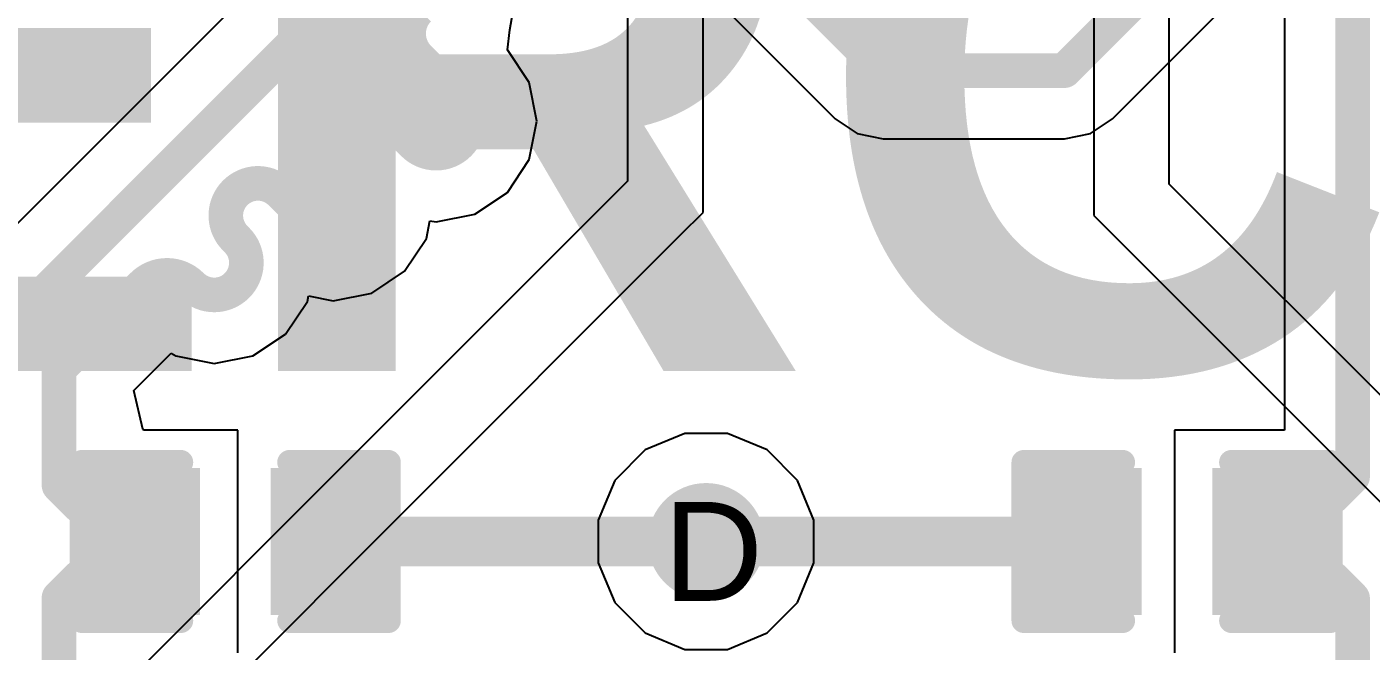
# Model space of a CAD drawing. Header units: inches. Extents: x -11 to 5428, y 0 to 5423.
# Drawn here: x 206.53 to 213.44, y 23.26 to 26.46 of the extents above; entities that cross this region are included whole.
import ezdxf

# ---------------------------------------------------------------- set-up
doc = ezdxf.new("R2010")
doc.units = ezdxf.units.IN
for name, color, linetype in [('Bottom Layer', 5, 'Continuous'), ('Drill Drawing', 1, 'Continuous'), ('GND', 16, 'Continuous'), ('PWR', 76, 'Continuous'), ('Top Layer', 1, 'Continuous'), ('Top Overlay', 2, 'Continuous'), ('Top Paste', 8, 'Continuous'), ('Top Solder', 216, 'Continuous'), ('Via Holes', 16, 'Continuous')]:
    doc.layers.add(name, color=color, linetype=linetype)
doc.styles.add('Arial', font='', dxfattribs={"height": 0.2})
doc.styles.add('Arial_Bold', font='', dxfattribs={"height": 0.2})
doc.styles.get('Arial').set_extended_font_data('Arial')
doc.styles.get('Arial_Bold').set_extended_font_data('Arial', bold=True)

# ---------------------------------------------------------------- blocks, each defined once
blk = doc.blocks.new('C___0402_375')
at = {"layer": 'Top Layer'}
for points in [[(-0.69849492, -0.3175), (-0.69849492, 0.3175), (-0.24129492, 0.3175), (-0.24129492, -0.3175)], [(0.2413050799999999, -0.3175), (0.24130508, 0.3175), (0.6985050799999999, 0.3175), (0.6985050799999999, -0.3175)]]:
    blk.add_hatch(color=1, dxfattribs=at).paths.add_polyline_path(points)
at = {"layer": 'Top Paste'}
for points in [[(-0.69849492, -0.3175), (-0.69849492, 0.3175), (-0.24129492, 0.3175), (-0.24129492, -0.3175)], [(0.2413050799999999, -0.3175), (0.24130508, 0.3175), (0.6985050799999999, 0.3175), (0.6985050799999999, -0.3175)]]:
    blk.add_hatch(color=8, dxfattribs=at).paths.add_polyline_path(points)
at = {"layer": 'Top Solder'}
for points in [[(-0.7584947999999999, -0.37749988), (-0.7584947999999999, 0.37749988), (-0.1812950399999999, 0.37749988), (-0.18129504, -0.37749988)], [(0.1813051999999999, -0.37749988), (0.1813052, 0.37749988), (0.75850496, 0.37749988), (0.75850496, -0.37749988)]]:
    blk.add_hatch(color=216, dxfattribs=at).paths.add_polyline_path(points)
at = {"layer": 'Top Overlay'}
for points in [[(-0.27939492, 0.4064, 0.127, 0.127, 0), (-0.78739492, 0.4064, 0.127, 0.127, 0)], [(-0.78739492, 0.4064, 0.127, 0.127, 0), (-0.78739492, -0.4064, 0.127, 0.127, 0)], [(0.7874050799999999, 0.4064, 0.127, 0.127, 0), (0.27940508, 0.4064, 0.127, 0.127, 0)], [(0.7874050799999999, 0.4064, 0.127, 0.127, 0), (0.7874050799999999, -0.4064, 0.127, 0.127, 0)], [(-0.27939492, -0.4064, 0.127, 0.127, 0), (-0.78739492, -0.4064, 0.127, 0.127, 0)], [(0.7874050799999999, -0.4064, 0.127, 0.127, 0), (0.27940508, -0.4064, 0.127, 0.127, 0)]]:
    blk.add_lwpolyline(points, format="xyseb", dxfattribs=at)
for points in [[(-0.81914492, 0.4064, 0.0635, 0.0635, 1), (-0.7556449199999999, 0.4064, 0.0635, 0.0635, 1)], [(-0.81914492, 0.4064, 0.0635, 0.0635, 1), (-0.7556449199999999, 0.4064, 0.0635, 0.0635, 1)], [(-0.31114492, 0.4064, 0.0635, 0.0635, 1), (-0.24764492, 0.4064, 0.0635, 0.0635, 1)], [(0.24765508, 0.4064, 0.0635, 0.0635, 1), (0.31115508, 0.4064, 0.0635, 0.0635, 1)], [(0.75565508, 0.4064, 0.0635, 0.0635, 1), (0.8191550799999999, 0.4064, 0.0635, 0.0635, 1)], [(0.75565508, 0.4064, 0.0635, 0.0635, 1), (0.8191550799999999, 0.4064, 0.0635, 0.0635, 1)], [(-0.81914492, -0.4064, 0.0635, 0.0635, 1), (-0.7556449199999999, -0.4064, 0.0635, 0.0635, 1)], [(-0.81914492, -0.4064, 0.0635, 0.0635, 1), (-0.7556449199999999, -0.4064, 0.0635, 0.0635, 1)], [(-0.31114492, -0.4064, 0.0635, 0.0635, 1), (-0.24764492, -0.4064, 0.0635, 0.0635, 1)], [(0.24765508, -0.4064, 0.0635, 0.0635, 1), (0.31115508, -0.4064, 0.0635, 0.0635, 1)], [(0.75565508, -0.4064, 0.0635, 0.0635, 1), (0.8191550799999999, -0.4064, 0.0635, 0.0635, 1)], [(0.75565508, -0.4064, 0.0635, 0.0635, 1), (0.8191550799999999, -0.4064, 0.0635, 0.0635, 1)]]:
    blk.add_lwpolyline(points, format="xyseb", close=True, dxfattribs=at)
blk = doc.blocks.new('C___0402_376')
at = {"layer": 'Top Layer'}
for points in [[(-0.69849746, -0.3175), (-0.69849746, 0.3175), (-0.24129746, 0.3175), (-0.24129746, -0.3175)], [(0.24130254, -0.3175), (0.24130254, 0.3175), (0.6985025399999999, 0.3175), (0.6985025399999999, -0.3175)]]:
    blk.add_hatch(color=1, dxfattribs=at).paths.add_polyline_path(points)
at = {"layer": 'Top Paste'}
for points in [[(-0.69849746, -0.3175), (-0.69849746, 0.3175), (-0.24129746, 0.3175), (-0.24129746, -0.3175)], [(0.24130254, -0.3175), (0.24130254, 0.3175), (0.6985025399999999, 0.3175), (0.6985025399999999, -0.3175)]]:
    blk.add_hatch(color=8, dxfattribs=at).paths.add_polyline_path(points)
at = {"layer": 'Top Solder'}
for points in [[(-0.7584973399999999, -0.37749988), (-0.7584973399999999, 0.37749988), (-0.18129758, 0.37749988), (-0.18129758, -0.37749988)], [(0.1813026599999999, -0.37749988), (0.18130266, 0.37749988), (0.75850242, 0.37749988), (0.75850242, -0.37749988)]]:
    blk.add_hatch(color=216, dxfattribs=at).paths.add_polyline_path(points)
at = {"layer": 'Top Overlay'}
for points in [[(-0.78739746, 0.4064, 0.127, 0.127, 0), (-0.27939746, 0.4064, 0.127, 0.127, 0)], [(-0.78739746, -0.4064, 0.127, 0.127, 0), (-0.78739746, 0.4064, 0.127, 0.127, 0)], [(0.27940254, 0.4064, 0.127, 0.127, 0), (0.78740254, 0.4064, 0.127, 0.127, 0)], [(0.78740254, -0.4064, 0.127, 0.127, 0), (0.78740254, 0.4064, 0.127, 0.127, 0)], [(-0.78739746, -0.4064, 0.127, 0.127, 0), (-0.27939746, -0.4064, 0.127, 0.127, 0)], [(0.27940254, -0.4064, 0.127, 0.127, 0), (0.78740254, -0.4064, 0.127, 0.127, 0)]]:
    blk.add_lwpolyline(points, format="xyseb", dxfattribs=at)
for points in [[(-0.8191474599999999, 0.4064, 0.0635, 0.0635, 1), (-0.7556474599999999, 0.4064, 0.0635, 0.0635, 1)], [(-0.8191474599999999, 0.4064, 0.0635, 0.0635, 1), (-0.7556474599999999, 0.4064, 0.0635, 0.0635, 1)], [(-0.31114746, 0.4064, 0.0635, 0.0635, 1), (-0.24764746, 0.4064, 0.0635, 0.0635, 1)], [(0.24765254, 0.4064, 0.0635, 0.0635, 1), (0.31115254, 0.4064, 0.0635, 0.0635, 1)], [(0.75565254, 0.4064, 0.0635, 0.0635, 1), (0.8191525399999998, 0.4064, 0.0635, 0.0635, 1)], [(0.75565254, 0.4064, 0.0635, 0.0635, 1), (0.8191525399999998, 0.4064, 0.0635, 0.0635, 1)], [(-0.8191474599999999, -0.4064, 0.0635, 0.0635, 1), (-0.7556474599999999, -0.4064, 0.0635, 0.0635, 1)], [(-0.8191474599999999, -0.4064, 0.0635, 0.0635, 1), (-0.7556474599999999, -0.4064, 0.0635, 0.0635, 1)], [(-0.31114746, -0.4064, 0.0635, 0.0635, 1), (-0.24764746, -0.4064, 0.0635, 0.0635, 1)], [(0.24765254, -0.4064, 0.0635, 0.0635, 1), (0.31115254, -0.4064, 0.0635, 0.0635, 1)], [(0.75565254, -0.4064, 0.0635, 0.0635, 1), (0.8191525399999998, -0.4064, 0.0635, 0.0635, 1)], [(0.75565254, -0.4064, 0.0635, 0.0635, 1), (0.8191525399999998, -0.4064, 0.0635, 0.0635, 1)]]:
    blk.add_lwpolyline(points, format="xyseb", close=True, dxfattribs=at)

msp = doc.modelspace()

# ---------------------------------------------------------------- hatches: boundary and pattern name
at = {"layer": 'Bottom Layer'}
h = msp.add_hatch(color=5, dxfattribs=at)
edge = h.paths.add_edge_path()
edge.add_arc((210.02270162, 23.81894906), 0.2999994, 0, 360)
at = {"layer": 'GND'}
h = msp.add_hatch(color=16, dxfattribs=at)
edge = h.paths.add_edge_path()
edge.add_arc((210.02270162, 23.81894906), 0.2999994, 0, 360)
at = {"layer": 'PWR'}
h = msp.add_hatch(color=76, dxfattribs=at)
edge = h.paths.add_edge_path()
edge.add_arc((210.02270162, 23.81894906), 0.2999994, 0, 360)
at = {"layer": 'Top Layer'}
h = msp.add_hatch(color=1, dxfattribs=at)
edge = h.paths.add_edge_path()
edge.add_arc((210.02270162, 23.81894906), 0.2999994, 0, 360)
at = {"layer": 'Via Holes'}
h = msp.add_hatch(color=7, dxfattribs=at)
edge = h.paths.add_edge_path()
edge.add_arc((210.02270162, 23.81894906), 0.1499997, 0, 360)

# ---------------------------------------------------------------- linework, layer by layer
at = {"layer": 'PWR'}
for p, q in [((210.0072127, 25.5085215), (210.0072127, 31.9024127)), ((212.0138127, 31.86415268), (212.0138127, 25.65398476)), ((212.40227776, 25.65398476), (212.40227776, 31.86415268)), ((209.61874764, 29.41350734), (209.61874764, 25.66942796)), ((209.61874764, 25.66942796), (208.15426746, 24.20495286)), ((212.0138127, 25.65398476), (212.0138127, 25.4930783)), ((215.36658476, 22.68967776), (212.40227776, 25.65398476)), ((209.8934334, 25.3947422), (210.0072127, 25.5085215)), ((212.0138127, 25.4930783), (212.127592, 25.379299)), ((208.42895322, 23.9302671), (209.8934334, 25.3947422)), ((209.8934334, 25.3947422), (209.8934334, 25.3947422)), ((212.127592, 25.379299), (215.091899, 22.414992)), ((209.91250372, 24.37294846), (209.70888716, 24.28860776)), ((210.13289952, 24.37294846), (209.91250372, 24.37294846)), ((210.33651608, 24.28860776), (210.13289952, 24.37294846)), ((209.70888716, 24.28860776), (209.55304292, 24.13276352)), ((210.49236032, 24.13276352), (210.33651608, 24.28860776)), ((208.15426746, 24.20495286), (206.68978728, 22.74047776)), ((209.55304292, 24.13276352), (209.46870222, 23.92914696)), ((210.57670102, 23.92914696), (210.49236032, 24.13276352)), ((206.85069374, 22.3520127), (208.42895322, 23.9302671)), ((209.46870222, 23.92914696), (209.46870222, 23.70875116)), ((210.57670102, 23.70875116), (210.57670102, 23.92914696)), ((209.46870222, 23.70875116), (209.55304292, 23.5051346)), ((210.49236032, 23.5051346), (210.57670102, 23.70875116)), ((209.55304292, 23.5051346), (209.70888716, 23.34929036)), ((210.33651608, 23.34929036), (210.49236032, 23.5051346)), ((209.70888716, 23.34929036), (209.91250372, 23.26494966)), ((210.13289952, 23.26494966), (210.33651608, 23.34929036)), ((209.91250372, 23.26494966), (210.13289952, 23.26494966))]:
    msp.add_line(p, q, dxfattribs=at)
at = {"layer": 'Top Layer'}
for p, q in [((212.9943924, 27.22199534), (212.9943924, 24.3904643)), ((208.20144796, 27.16880012), (206.12039294, 25.08774764)), ((209.01440544, 26.44635808), (209.03177396, 26.54328194)), ((210.11886094, 26.55556792), (210.6853546, 25.9890768)), ((212.11076958, 25.98906918), (212.66741312, 26.54571526)), ((209.00172322, 26.3438513), (209.01440544, 26.44635808)), ((209.11399884, 26.17581506), (209.00172322, 26.3438513)), ((209.15342472, 25.97760362), (209.11399884, 26.17581506)), ((209.11399884, 25.77939218), (209.15342472, 25.97760362)), ((210.6853546, 25.9890768), (210.68535968, 25.98906918)), ((210.68535968, 25.98906918), (210.79878592, 25.9132832)), ((211.99734588, 25.9132832), (212.11076958, 25.98906918)), ((210.79878592, 25.9132832), (210.93257788, 25.88666908)), ((211.86355138, 25.88666908), (211.99734588, 25.9132832)), ((210.93257788, 25.88666908), (211.86355138, 25.88666908)), ((209.00172068, 25.61135594), (209.11399884, 25.77939218)), ((208.83368444, 25.49907778), (209.00172068, 25.61135594)), ((208.635473, 25.4596519), (208.83368444, 25.49907778)), ((208.58542738, 25.37402088), (208.60371538, 25.46596888)), ((208.60371538, 25.46596888), (208.635473, 25.4596519)), ((208.47314922, 25.2059821), (208.58542738, 25.37402088)), ((208.30511044, 25.09370394), (208.47314922, 25.20597956)), ((208.47314922, 25.20597956), (208.47314922, 25.2059821)), ((207.97388682, 25.0516136), (207.97945958, 25.07962726)), ((207.97945958, 25.07962726), (208.106899, 25.05427806)), ((208.106899, 25.05427806), (208.30511044, 25.09370394)), ((207.86160866, 24.88357482), (207.97388682, 25.0516136)), ((207.69356988, 24.77129666), (207.86160866, 24.88357228)), ((207.86160866, 24.88357228), (207.86160866, 24.88357482)), ((207.11127996, 24.62278794), (207.27475182, 24.7862598)), ((207.27475182, 24.7862598), (207.297147, 24.77129666)), ((207.297147, 24.77129666), (207.49535844, 24.73187078)), ((207.49535844, 24.73187078), (207.69356988, 24.77129666)), ((207.08215378, 24.5936643), (207.11127234, 24.62278286)), ((207.12857482, 24.3959634), (207.08215378, 24.5936643)), ((207.11127234, 24.62278286), (207.11127996, 24.62278794)), ((207.13126214, 24.3904643), (207.12857482, 24.3959634)), ((207.6158027, 24.3904643), (207.13126214, 24.3904643)), ((207.6158027, 23.2474643), (207.6158027, 24.3904643)), ((212.9943924, 24.3904643), (212.4296107, 24.3904643)), ((212.4296107, 24.3904643), (212.4296107, 23.2474643))]:
    msp.add_line(p, q, dxfattribs=at)
for points in [[(213.3440107, 24.1517043, 0.1778, 0.1778, 0), (213.3440107, 27.22199534, 0.1778, 0.1778, 0)], [(206.36761114, 24.84052944, 0.1778, 0.1778, 0), (208.55106626, 27.02398456, 0.1778, 0.1778, 0)], [(210.36607914, 26.80278612, 0.1778, 0.1778, 0), (210.93257788, 26.23628738, 0.1778, 0.1778, 0)], [(211.86355138, 26.23628738, 0.1778, 0.1778, 0), (212.42020254, 26.79293854, 0.1778, 0.1778, 0)], [(208.54602944, 26.30052906, 0.1778, 0.1778, -0.4142076450518962), (208.54602944, 26.55197382, 0.1778, 0.1778, 0)], [(208.54602944, 26.30052906, 0.1778, 0.1778, 0), (208.75221394, 26.09434456, 0.1778, 0.1778, 0)], [(210.93257788, 26.23628738, 0.1778, 0.1778, 0), (211.86355138, 26.23628738, 0.1778, 0.1778, 0)], [(208.07007662, 26.07602608, 0.1778, 0.1778, -0.4142199348955848), (208.30356612, 26.07602862, 0.1778, 0.1778, 0)], [(208.75221648, 26.0943471, 0.1778, 0.1778, -0.4142199348955847), (208.75221394, 25.8608576, 0.1778, 0.1778, 0)], [(208.07007662, 25.84253912, 0.1778, 0.1778, -0.4142135623730951), (208.07007662, 26.07602608, 0.1778, 0.1778, 0)], [(208.30356358, 26.07602608, 0.1778, 0.1778, 0), (208.51872952, 25.86086014, 0.1778, 0.1778, 0)], [(208.07007662, 25.84253912, 0.1778, 0.1778, 0), (208.22364248, 25.68897326, 0.1778, 0.1778, 0)], [(208.75221648, 25.86086014, 0.1778, 0.1778, -0.4142135623730951), (208.51872952, 25.86086014, 0.1778, 0.1778, 0)], [(208.75221394, 25.8608576, 0.1778, 0.1778, 0), (208.75221648, 25.86086014, 0.1778, 0.1778, 0)], [(208.22364502, 25.6889758, 0.1778, 0.1778, -0.4142199348955847), (208.22364248, 25.4554863, 0.1778, 0.1778, 0)], [(207.6031027, 25.3755652, 0.1778, 0.1778, -0.4142135623730951), (207.6031027, 25.60905216, 0.1778, 0.1778, 0)], [(207.6031027, 25.60905216, 0.1778, 0.1778, -0.4142199348955848), (207.8365922, 25.6090547, 0.1778, 0.1778, 0)], [(207.83658966, 25.60905216, 0.1778, 0.1778, 0), (207.99015552, 25.4554863, 0.1778, 0.1778, 0)], [(208.22364248, 25.4554863, 0.1778, 0.1778, -0.4142135623730951), (207.99015552, 25.4554863, 0.1778, 0.1778, 0)], [(207.6031027, 25.3755652, 0.1778, 0.1778, 0), (207.61210192, 25.36656598, 0.1778, 0.1778, 0)], [(207.61210446, 25.36656852, 0.1778, 0.1778, -0.4142199348955847), (207.61210192, 25.13307902, 0.1778, 0.1778, 0)], [(206.86406176, 24.87000614, 0.1778, 0.1778, 0), (207.12715242, 25.1330968, 0.1778, 0.1778, 0)], [(207.12715242, 25.1330968, 0.1778, 0.1778, -0.4142076449921211), (207.37859718, 25.1330968, 0.1778, 0.1778, 0)], [(207.37859464, 25.13309426, 0.1778, 0.1778, 0), (207.37859718, 25.1330968, 0.1778, 0.1778, 0)], [(207.37859718, 25.1330968, 0.1778, 0.1778, 0), (207.37861496, 25.13307902, 0.1778, 0.1778, 0)], [(207.61210192, 25.13307902, 0.1778, 0.1778, -0.4142135623730951), (207.37861496, 25.13307902, 0.1778, 0.1778, 0)], [(206.8011993, 24.80714622, 0.1778, 0.1778, 0), (206.86406176, 24.87000614, 0.1778, 0.1778, 0)], [(206.69781114, 24.70375806, 0.1778, 0.1778, 0), (206.8011993, 24.80714622, 0.1778, 0.1778, 0)], [(206.69781114, 24.10744988, 0.1778, 0.1778, 0), (206.69781114, 24.70375806, 0.1778, 0.1778, 0)], [(206.69781114, 24.10744988, 0.1778, 0.1778, 0), (206.80196638, 24.00329464, 0.1778, 0.1778, 0)], [(213.23985546, 24.04754906, 0.1778, 0.1778, 0), (213.3440107, 24.1517043, 0.1778, 0.1778, 0)], [(212.9122107, 23.90784906, 0.1778, 0.1778, 0), (213.0519107, 24.04754906, 0.1778, 0.1778, 0)], [(213.0519107, 24.04754906, 0.1778, 0.1778, 0), (213.23985546, 24.04754906, 0.1778, 0.1778, 0)], [(206.80196638, 24.00329464, 0.1778, 0.1778, 0), (206.99351032, 24.00329464, 0.1778, 0.1778, 0)], [(206.99351032, 24.00329464, 0.1778, 0.1778, 0), (207.13321032, 23.86359464, 0.1778, 0.1778, 0)], [(212.9122107, 23.81894906, 0.1778, 0.1778, 0), (212.9122107, 23.90784906, 0.1778, 0.1778, 0)], [(207.13321032, 23.81894906, 0.1778, 0.1778, 0), (207.13321032, 23.86359464, 0.1778, 0.1778, 0)], [(207.13321032, 23.77430348, 0.1778, 0.1778, 0), (207.13321032, 23.81894906, 0.1778, 0.1778, 0)], [(208.0730027, 23.81894906, 0.254, 0.254, 0), (211.97240054, 23.81894906, 0.254, 0.254, 0)], [(212.9122107, 23.7707043, 0.1778, 0.1778, 0), (212.9122107, 23.81894906, 0.1778, 0.1778, 0)], [(206.99351032, 23.63460348, 0.1778, 0.1778, 0), (207.13321032, 23.77430348, 0.1778, 0.1778, 0)], [(212.9122107, 23.7707043, 0.1778, 0.1778, 0), (213.0519107, 23.6310043, 0.1778, 0.1778, 0)], [(206.69781114, 23.53044824, 0.1778, 0.1778, 0), (206.80196638, 23.63460348, 0.1778, 0.1778, 0)], [(206.80196638, 23.63460348, 0.1778, 0.1778, 0), (206.99351032, 23.63460348, 0.1778, 0.1778, 0)], [(213.0519107, 23.6310043, 0.1778, 0.1778, 0), (213.23985546, 23.6310043, 0.1778, 0.1778, 0)], [(213.23985546, 23.6310043, 0.1778, 0.1778, 0), (213.3440107, 23.52684906, 0.1778, 0.1778, 0)], [(206.69781114, 23.0087043, 0.1778, 0.1778, 0), (206.69781114, 23.53044824, 0.1778, 0.1778, 0)], [(213.3440107, 23.0087043, 0.1778, 0.1778, 0), (213.3440107, 23.52684906, 0.1778, 0.1778, 0)]]:
    msp.add_lwpolyline(points, format="xyseb", dxfattribs=at)
for points in [[(208.50157944, 26.30052906, 0.08889999999999999, 0.08889999999999999, 1), (208.59047944, 26.30052906, 0.08889999999999999, 0.08889999999999999, 1)], [(208.50157944, 26.30052906, 0.08889999999999999, 0.08889999999999999, 1), (208.59047944, 26.30052906, 0.08889999999999999, 0.08889999999999999, 1)], [(210.88812788, 26.23628738, 0.08889999999999999, 0.08889999999999999, 1), (210.97702788, 26.23628738, 0.08889999999999999, 0.08889999999999999, 1)], [(210.88812788, 26.23628738, 0.08889999999999999, 0.08889999999999999, 1), (210.97702788, 26.23628738, 0.08889999999999999, 0.08889999999999999, 1)], [(211.81910138, 26.23628738, 0.08889999999999999, 0.08889999999999999, 1), (211.90800138, 26.23628738, 0.08889999999999999, 0.08889999999999999, 1)], [(211.81910138, 26.23628738, 0.08889999999999999, 0.08889999999999999, 1), (211.90800138, 26.23628738, 0.08889999999999999, 0.08889999999999999, 1)], [(208.70776394, 26.09434456, 0.08889999999999999, 0.08889999999999999, 1), (208.79666394, 26.09434456, 0.08889999999999999, 0.08889999999999999, 1)], [(208.70776648, 26.0943471, 0.08889999999999999, 0.08889999999999999, 1), (208.79666648, 26.0943471, 0.08889999999999999, 0.08889999999999999, 1)], [(208.02562662, 26.07602608, 0.08889999999999999, 0.08889999999999999, 1), (208.11452662, 26.07602608, 0.08889999999999999, 0.08889999999999999, 1)], [(208.02562662, 26.07602608, 0.08889999999999999, 0.08889999999999999, 1), (208.11452662, 26.07602608, 0.08889999999999999, 0.08889999999999999, 1)], [(208.25911358, 26.07602608, 0.08889999999999999, 0.08889999999999999, 1), (208.34801358, 26.07602608, 0.08889999999999999, 0.08889999999999999, 1)], [(208.25911612, 26.07602862, 0.08889999999999999, 0.08889999999999999, 1), (208.34801612, 26.07602862, 0.08889999999999999, 0.08889999999999999, 1)], [(208.02562662, 25.84253912, 0.08889999999999999, 0.08889999999999999, 1), (208.11452662, 25.84253912, 0.08889999999999999, 0.08889999999999999, 1)], [(208.02562662, 25.84253912, 0.08889999999999999, 0.08889999999999999, 1), (208.11452662, 25.84253912, 0.08889999999999999, 0.08889999999999999, 1)], [(208.47427952, 25.86086014, 0.08889999999999999, 0.08889999999999999, 1), (208.56317952, 25.86086014, 0.08889999999999999, 0.08889999999999999, 1)], [(208.47427952, 25.86086014, 0.08889999999999999, 0.08889999999999999, 1), (208.56317952, 25.86086014, 0.08889999999999999, 0.08889999999999999, 1)], [(208.70776394, 25.8608576, 0.08889999999999999, 0.08889999999999999, 1), (208.79666394, 25.8608576, 0.08889999999999999, 0.08889999999999999, 1)], [(208.70776394, 25.8608576, 0.08889999999999999, 0.08889999999999999, 1), (208.79666394, 25.8608576, 0.08889999999999999, 0.08889999999999999, 1)], [(208.70776648, 25.86086014, 0.08889999999999999, 0.08889999999999999, 1), (208.79666648, 25.86086014, 0.08889999999999999, 0.08889999999999999, 1)], [(208.70776648, 25.86086014, 0.08889999999999999, 0.08889999999999999, 1), (208.79666648, 25.86086014, 0.08889999999999999, 0.08889999999999999, 1)], [(208.17919248, 25.68897326, 0.08889999999999999, 0.08889999999999999, 1), (208.26809248, 25.68897326, 0.08889999999999999, 0.08889999999999999, 1)], [(208.17919502, 25.6889758, 0.08889999999999999, 0.08889999999999999, 1), (208.26809502, 25.6889758, 0.08889999999999999, 0.08889999999999999, 1)], [(207.5586527, 25.60905216, 0.08889999999999999, 0.08889999999999999, 1), (207.6475527, 25.60905216, 0.08889999999999999, 0.08889999999999999, 1)], [(207.5586527, 25.60905216, 0.08889999999999999, 0.08889999999999999, 1), (207.6475527, 25.60905216, 0.08889999999999999, 0.08889999999999999, 1)], [(207.79213966, 25.60905216, 0.08889999999999999, 0.08889999999999999, 1), (207.88103966, 25.60905216, 0.08889999999999999, 0.08889999999999999, 1)], [(207.7921422, 25.6090547, 0.08889999999999999, 0.08889999999999999, 1), (207.8810422, 25.6090547, 0.08889999999999999, 0.08889999999999999, 1)], [(207.94570552, 25.4554863, 0.08889999999999999, 0.08889999999999999, 1), (208.03460552, 25.4554863, 0.08889999999999999, 0.08889999999999999, 1)], [(207.94570552, 25.4554863, 0.08889999999999999, 0.08889999999999999, 1), (208.03460552, 25.4554863, 0.08889999999999999, 0.08889999999999999, 1)], [(208.17919248, 25.4554863, 0.08889999999999999, 0.08889999999999999, 1), (208.26809248, 25.4554863, 0.08889999999999999, 0.08889999999999999, 1)], [(208.17919248, 25.4554863, 0.08889999999999999, 0.08889999999999999, 1), (208.26809248, 25.4554863, 0.08889999999999999, 0.08889999999999999, 1)], [(207.5586527, 25.3755652, 0.08889999999999999, 0.08889999999999999, 1), (207.6475527, 25.3755652, 0.08889999999999999, 0.08889999999999999, 1)], [(207.5586527, 25.3755652, 0.08889999999999999, 0.08889999999999999, 1), (207.6475527, 25.3755652, 0.08889999999999999, 0.08889999999999999, 1)], [(207.56765192, 25.36656598, 0.08889999999999999, 0.08889999999999999, 1), (207.65655192, 25.36656598, 0.08889999999999999, 0.08889999999999999, 1)], [(207.56765446, 25.36656852, 0.08889999999999999, 0.08889999999999999, 1), (207.65655446, 25.36656852, 0.08889999999999999, 0.08889999999999999, 1)], [(207.08270242, 25.1330968, 0.08889999999999999, 0.08889999999999999, 1), (207.17160242, 25.1330968, 0.08889999999999999, 0.08889999999999999, 1)], [(207.08270242, 25.1330968, 0.08889999999999999, 0.08889999999999999, 1), (207.17160242, 25.1330968, 0.08889999999999999, 0.08889999999999999, 1)], [(207.33414464, 25.13309426, 0.08889999999999999, 0.08889999999999999, 1), (207.42304464, 25.13309426, 0.08889999999999999, 0.08889999999999999, 1)], [(207.33414718, 25.1330968, 0.08889999999999999, 0.08889999999999999, 1), (207.42304718, 25.1330968, 0.08889999999999999, 0.08889999999999999, 1)], [(207.33414718, 25.1330968, 0.08889999999999999, 0.08889999999999999, 1), (207.42304718, 25.1330968, 0.08889999999999999, 0.08889999999999999, 1)], [(207.33414718, 25.1330968, 0.08889999999999999, 0.08889999999999999, 1), (207.42304718, 25.1330968, 0.08889999999999999, 0.08889999999999999, 1)], [(207.33416496, 25.13307902, 0.08889999999999999, 0.08889999999999999, 1), (207.42306496, 25.13307902, 0.08889999999999999, 0.08889999999999999, 1)], [(207.33416496, 25.13307902, 0.08889999999999999, 0.08889999999999999, 1), (207.42306496, 25.13307902, 0.08889999999999999, 0.08889999999999999, 1)], [(207.56765192, 25.13307902, 0.08889999999999999, 0.08889999999999999, 1), (207.65655192, 25.13307902, 0.08889999999999999, 0.08889999999999999, 1)], [(207.56765192, 25.13307902, 0.08889999999999999, 0.08889999999999999, 1), (207.65655192, 25.13307902, 0.08889999999999999, 0.08889999999999999, 1)], [(206.81961176, 24.87000614, 0.08889999999999999, 0.08889999999999999, 1), (206.90851176, 24.87000614, 0.08889999999999999, 0.08889999999999999, 1)], [(206.81961176, 24.87000614, 0.08889999999999999, 0.08889999999999999, 1), (206.90851176, 24.87000614, 0.08889999999999999, 0.08889999999999999, 1)], [(206.7567493, 24.80714622, 0.08889999999999999, 0.08889999999999999, 1), (206.8456493, 24.80714622, 0.08889999999999999, 0.08889999999999999, 1)], [(206.7567493, 24.80714622, 0.08889999999999999, 0.08889999999999999, 1), (206.8456493, 24.80714622, 0.08889999999999999, 0.08889999999999999, 1)], [(206.65336114, 24.70375806, 0.08889999999999999, 0.08889999999999999, 1), (206.74226114, 24.70375806, 0.08889999999999999, 0.08889999999999999, 1)], [(206.65336114, 24.70375806, 0.08889999999999999, 0.08889999999999999, 1), (206.74226114, 24.70375806, 0.08889999999999999, 0.08889999999999999, 1)], [(206.65336114, 24.10744988, 0.08889999999999999, 0.08889999999999999, 1), (206.74226114, 24.10744988, 0.08889999999999999, 0.08889999999999999, 1)], [(206.65336114, 24.10744988, 0.08889999999999999, 0.08889999999999999, 1), (206.74226114, 24.10744988, 0.08889999999999999, 0.08889999999999999, 1)], [(213.2995607, 24.1517043, 0.08889999999999999, 0.08889999999999999, 1), (213.3884607, 24.1517043, 0.08889999999999999, 0.08889999999999999, 1)], [(213.2995607, 24.1517043, 0.08889999999999999, 0.08889999999999999, 1), (213.3884607, 24.1517043, 0.08889999999999999, 0.08889999999999999, 1)], [(213.0074607, 24.04754906, 0.08889999999999999, 0.08889999999999999, 1), (213.0963607, 24.04754906, 0.08889999999999999, 0.08889999999999999, 1)], [(213.0074607, 24.04754906, 0.08889999999999999, 0.08889999999999999, 1), (213.0963607, 24.04754906, 0.08889999999999999, 0.08889999999999999, 1)], [(213.19540546, 24.04754906, 0.08889999999999999, 0.08889999999999999, 1), (213.28430546, 24.04754906, 0.08889999999999999, 0.08889999999999999, 1)], [(213.19540546, 24.04754906, 0.08889999999999999, 0.08889999999999999, 1), (213.28430546, 24.04754906, 0.08889999999999999, 0.08889999999999999, 1)], [(206.75751638, 24.00329464, 0.08889999999999999, 0.08889999999999999, 1), (206.84641638, 24.00329464, 0.08889999999999999, 0.08889999999999999, 1)], [(206.75751638, 24.00329464, 0.08889999999999999, 0.08889999999999999, 1), (206.84641638, 24.00329464, 0.08889999999999999, 0.08889999999999999, 1)], [(206.94906032, 24.00329464, 0.08889999999999999, 0.08889999999999999, 1), (207.03796032, 24.00329464, 0.08889999999999999, 0.08889999999999999, 1)], [(206.94906032, 24.00329464, 0.08889999999999999, 0.08889999999999999, 1), (207.03796032, 24.00329464, 0.08889999999999999, 0.08889999999999999, 1)], [(212.8677607, 23.90784906, 0.08889999999999999, 0.08889999999999999, 1), (212.9566607, 23.90784906, 0.08889999999999999, 0.08889999999999999, 1)], [(212.8677607, 23.90784906, 0.08889999999999999, 0.08889999999999999, 1), (212.9566607, 23.90784906, 0.08889999999999999, 0.08889999999999999, 1)], [(207.08876032, 23.86359464, 0.08889999999999999, 0.08889999999999999, 1), (207.17766032, 23.86359464, 0.08889999999999999, 0.08889999999999999, 1)], [(207.08876032, 23.86359464, 0.08889999999999999, 0.08889999999999999, 1), (207.17766032, 23.86359464, 0.08889999999999999, 0.08889999999999999, 1)], [(207.08876032, 23.81894906, 0.08889999999999999, 0.08889999999999999, 1), (207.17766032, 23.81894906, 0.08889999999999999, 0.08889999999999999, 1)], [(207.08876032, 23.81894906, 0.08889999999999999, 0.08889999999999999, 1), (207.17766032, 23.81894906, 0.08889999999999999, 0.08889999999999999, 1)], [(208.0095027, 23.81894906, 0.127, 0.127, 1), (208.1365027, 23.81894906, 0.127, 0.127, 1)], [(211.90890054, 23.81894906, 0.127, 0.127, 1), (212.03590054, 23.81894906, 0.127, 0.127, 1)], [(212.8677607, 23.81894906, 0.08889999999999999, 0.08889999999999999, 1), (212.9566607, 23.81894906, 0.08889999999999999, 0.08889999999999999, 1)], [(212.8677607, 23.81894906, 0.08889999999999999, 0.08889999999999999, 1), (212.9566607, 23.81894906, 0.08889999999999999, 0.08889999999999999, 1)], [(207.08876032, 23.77430348, 0.08889999999999999, 0.08889999999999999, 1), (207.17766032, 23.77430348, 0.08889999999999999, 0.08889999999999999, 1)], [(207.08876032, 23.77430348, 0.08889999999999999, 0.08889999999999999, 1), (207.17766032, 23.77430348, 0.08889999999999999, 0.08889999999999999, 1)], [(212.8677607, 23.7707043, 0.08889999999999999, 0.08889999999999999, 1), (212.9566607, 23.7707043, 0.08889999999999999, 0.08889999999999999, 1)], [(212.8677607, 23.7707043, 0.08889999999999999, 0.08889999999999999, 1), (212.9566607, 23.7707043, 0.08889999999999999, 0.08889999999999999, 1)], [(206.75751638, 23.63460348, 0.08889999999999999, 0.08889999999999999, 1), (206.84641638, 23.63460348, 0.08889999999999999, 0.08889999999999999, 1)], [(206.75751638, 23.63460348, 0.08889999999999999, 0.08889999999999999, 1), (206.84641638, 23.63460348, 0.08889999999999999, 0.08889999999999999, 1)], [(206.94906032, 23.63460348, 0.08889999999999999, 0.08889999999999999, 1), (207.03796032, 23.63460348, 0.08889999999999999, 0.08889999999999999, 1)], [(206.94906032, 23.63460348, 0.08889999999999999, 0.08889999999999999, 1), (207.03796032, 23.63460348, 0.08889999999999999, 0.08889999999999999, 1)], [(213.0074607, 23.6310043, 0.08889999999999999, 0.08889999999999999, 1), (213.0963607, 23.6310043, 0.08889999999999999, 0.08889999999999999, 1)], [(213.0074607, 23.6310043, 0.08889999999999999, 0.08889999999999999, 1), (213.0963607, 23.6310043, 0.08889999999999999, 0.08889999999999999, 1)], [(213.19540546, 23.6310043, 0.08889999999999999, 0.08889999999999999, 1), (213.28430546, 23.6310043, 0.08889999999999999, 0.08889999999999999, 1)], [(213.19540546, 23.6310043, 0.08889999999999999, 0.08889999999999999, 1), (213.28430546, 23.6310043, 0.08889999999999999, 0.08889999999999999, 1)], [(206.65336114, 23.53044824, 0.08889999999999999, 0.08889999999999999, 1), (206.74226114, 23.53044824, 0.08889999999999999, 0.08889999999999999, 1)], [(206.65336114, 23.53044824, 0.08889999999999999, 0.08889999999999999, 1), (206.74226114, 23.53044824, 0.08889999999999999, 0.08889999999999999, 1)], [(213.2995607, 23.52684906, 0.08889999999999999, 0.08889999999999999, 1), (213.3884607, 23.52684906, 0.08889999999999999, 0.08889999999999999, 1)], [(213.2995607, 23.52684906, 0.08889999999999999, 0.08889999999999999, 1), (213.3884607, 23.52684906, 0.08889999999999999, 0.08889999999999999, 1)]]:
    msp.add_lwpolyline(points, format="xyseb", close=True, dxfattribs=at)

# ---------------------------------------------------------------- block references
at = {"rotation": 180}
msp.add_blockref('C___0402_375', (207.60310778, 23.8189643), dxfattribs=at)
msp.add_blockref('C___0402_376', (212.44230816, 23.8189643))

# ---------------------------------------------------------------- texts
at = {"layer": 'Drill Drawing', "style": 'Arial'}
msp.add_text('D', height=0.508, dxfattribs=at).set_placement((209.80262332, 23.51423288))
at = {"layer": 'Top Overlay', "style": 'Arial_Bold'}
msp.add_text(' IN     ETHERCAT    OUT', height=2.99999908, dxfattribs=at).set_placement((185.1914, 24.69342788))

doc.saveas('drawing.dxf')
